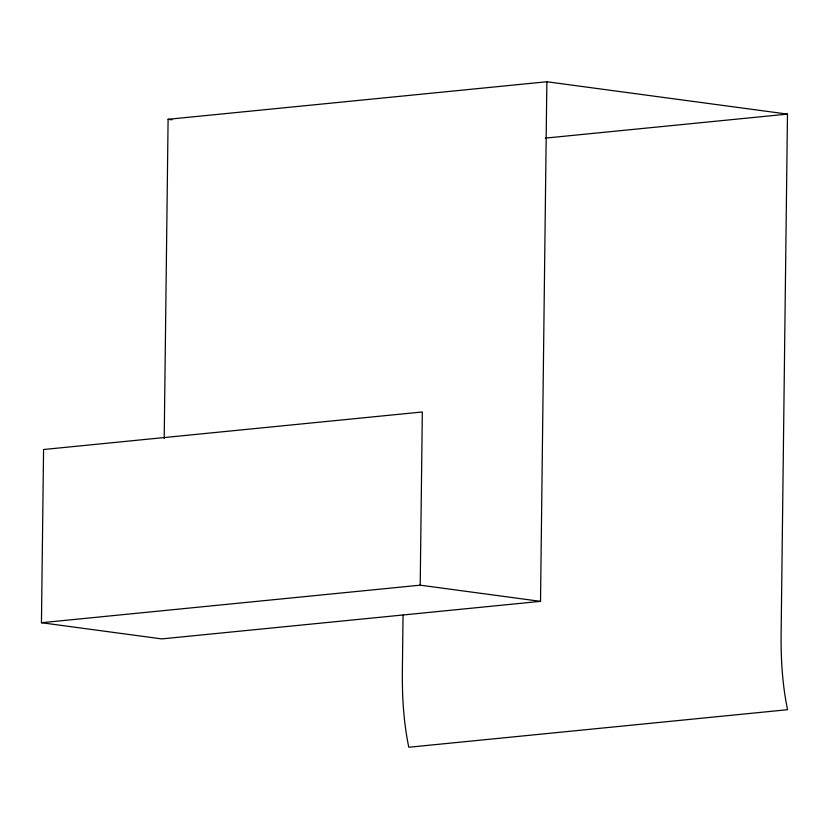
<?xml version="1.0" encoding="UTF-8"?>
<svg xmlns="http://www.w3.org/2000/svg" width="829" height="829" viewBox="0 0 829 829"><rect width="100%" height="100%" fill="white"/><g stroke="black" fill="none" stroke-linecap="round" stroke-linejoin="round"><path stroke-width="1.24" d="M540.518 601.357L161.759 638.9L41.45 622.724L43.564 449.515L422.324 411.972L420.21 585.17L540.518 601.357L546.86 81.75L168.1 119.293L164.204 438.562M403.049 615.056L402.366 671.272C402.086 696.712 403.609 722.297 408.79 747.25L787.55 709.707C782.369 684.744 780.845 659.159 781.125 633.719L787.477 114.112L546.86 81.75M545.275 138.122L787.477 114.112M41.45 622.724L420.21 585.17M168.1 119.293L171.945 119.811"/></g></svg>
